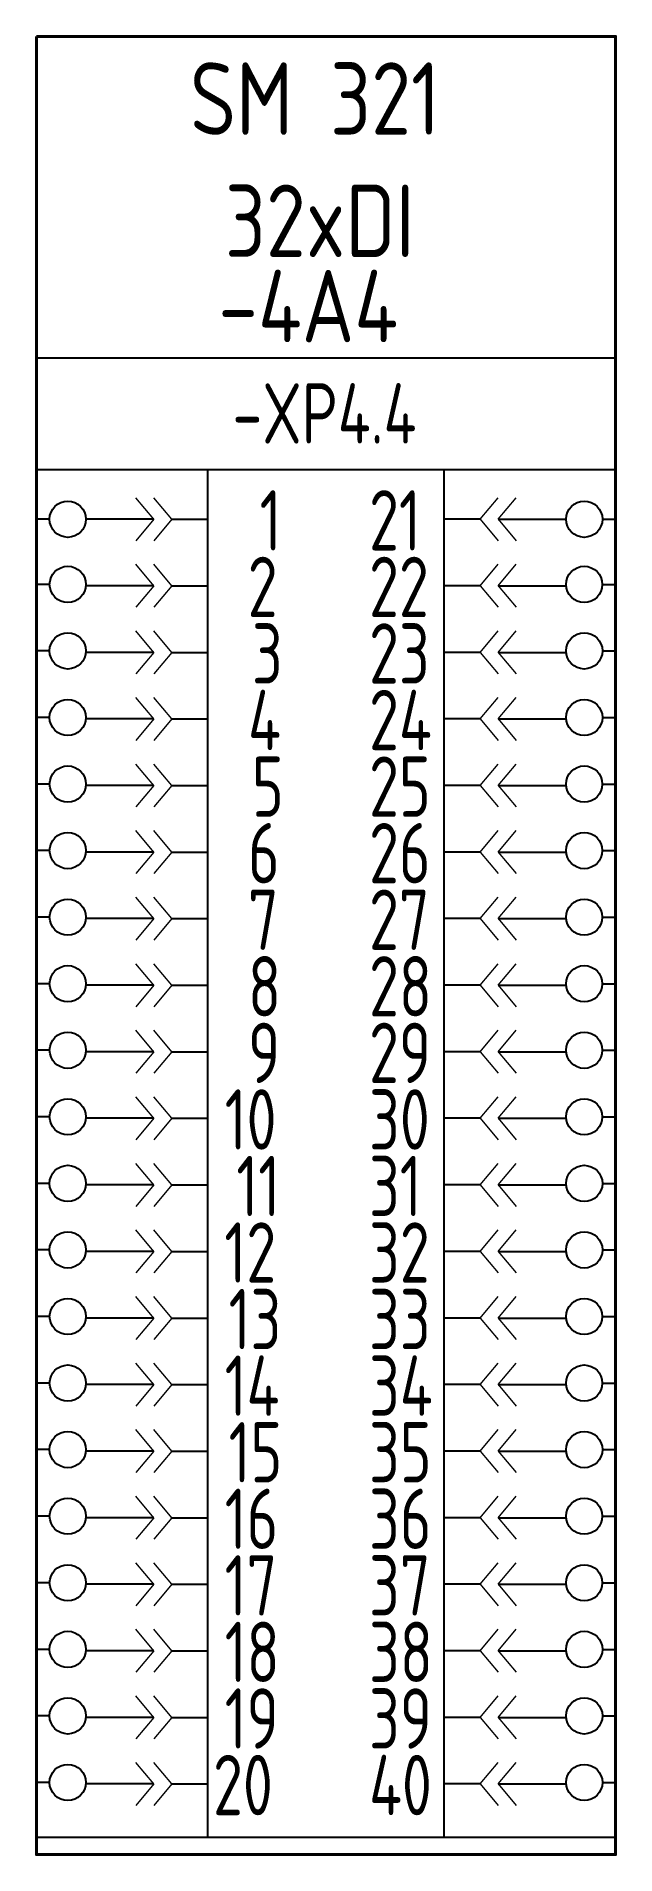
# Model space of a CAD drawing. Header units: millimetres. Extents: x 2000 to 3155, y 1629 to 1705.
# Drawn here: x 3130.6 to 3154.6, y 1629.4 to 1704.7 of the extents above; entities outside this region: 1.
import ezdxf

# ---------------------------------------------------------------- set-up
doc = ezdxf.new("R2010")
doc.units = ezdxf.units.MM
doc.layers.add('Временный', color=6, linetype='Continuous')
doc.layers.add('КИА_НАКЛЕЙКИ', color=1, linetype='Continuous')
doc.styles.add('GOST-A 3-1', font='', dxfattribs={"height": 3})
doc.styles.add('GOSTA-2.5-1', font='', dxfattribs={"width": 0.9, "height": 2.5})
doc.styles.get('GOST-A 3-1').set_extended_font_data('GOST type A')
doc.styles.get('GOSTA-2.5-1').set_extended_font_data('GOST Type AU')

# ---------------------------------------------------------------- blocks, each defined once
blk = doc.blocks.new('A$C64B152A4')
at = {"color": 0}
for p, q in [((7.109, 0.704), (7.109, 57.387)), ((16.891, 0.704), (16.891, 57.387)), ((0.549, 55.335), (0, 55.335)), ((4.866, 55.335), (2.049, 55.335)), ((5.61, 55.335), (7.109, 55.335)), ((18.39, 55.335), (16.891, 55.335)), ((19.134, 55.335), (21.951, 55.335)), ((23.451, 55.335), (24, 55.335)), ((0.551, 52.637), (0.002, 52.637)), ((4.866, 52.576), (2.049, 52.576)), ((5.61, 52.576), (7.109, 52.576)), ((18.39, 52.576), (16.891, 52.576)), ((19.134, 52.576), (21.951, 52.576)), ((23.449, 52.637), (23.998, 52.637)), ((0.549, 49.879), (0, 49.879)), ((4.866, 49.818), (2.049, 49.818)), ((5.61, 49.818), (7.109, 49.818)), ((18.39, 49.818), (16.891, 49.818)), ((19.134, 49.818), (21.951, 49.818)), ((23.451, 49.879), (24, 49.879)), ((0.549, 47.121), (0, 47.121)), ((4.866, 47.06), (2.049, 47.06)), ((5.61, 47.06), (7.109, 47.06)), ((18.39, 47.06), (16.891, 47.06)), ((19.134, 47.06), (21.951, 47.06)), ((23.451, 47.121), (24, 47.121)), ((0.551, 44.363), (0.002, 44.363)), ((4.866, 44.302), (2.049, 44.302)), ((5.61, 44.302), (7.109, 44.302)), ((18.39, 44.302), (16.891, 44.302)), ((19.134, 44.302), (21.951, 44.302)), ((23.449, 44.363), (23.998, 44.363)), ((0.551, 41.604), (0.002, 41.604)), ((4.866, 41.544), (2.049, 41.544)), ((5.61, 41.544), (7.109, 41.544)), ((18.39, 41.544), (16.891, 41.544)), ((19.134, 41.544), (21.951, 41.544)), ((23.449, 41.604), (23.998, 41.604)), ((0.551, 38.846), (0.002, 38.846)), ((4.866, 38.785), (2.049, 38.785)), ((5.61, 38.785), (7.109, 38.785)), ((18.39, 38.785), (16.891, 38.785)), ((19.134, 38.785), (21.951, 38.785)), ((23.449, 38.846), (23.998, 38.846)), ((0.551, 36.088), (0.002, 36.088)), ((4.866, 36.027), (2.049, 36.027)), ((5.61, 36.027), (7.109, 36.027)), ((18.39, 36.027), (16.891, 36.027)), ((19.134, 36.027), (21.951, 36.027)), ((23.449, 36.088), (23.998, 36.088)), ((0.551, 33.33), (0.002, 33.33)), ((4.866, 33.269), (2.049, 33.269)), ((5.61, 33.269), (7.109, 33.269)), ((18.39, 33.269), (16.891, 33.269)), ((19.134, 33.269), (21.951, 33.269)), ((23.449, 33.33), (23.998, 33.33)), ((0.551, 30.572), (0.002, 30.572)), ((4.866, 30.511), (2.049, 30.511)), ((5.61, 30.511), (7.109, 30.511)), ((18.39, 30.511), (16.891, 30.511)), ((19.134, 30.511), (21.951, 30.511)), ((23.449, 30.572), (23.998, 30.572)), ((0.549, 27.813), (0, 27.813)), ((4.866, 27.753), (2.049, 27.753)), ((5.61, 27.753), (7.109, 27.753)), ((18.39, 27.753), (16.891, 27.753)), ((19.134, 27.753), (21.951, 27.753)), ((23.451, 27.813), (24, 27.813)), ((0.549, 25.055), (0, 25.055)), ((4.866, 24.994), (2.049, 24.994)), ((5.61, 24.994), (7.109, 24.994)), ((18.39, 24.994), (16.891, 24.994)), ((19.134, 24.994), (21.951, 24.994)), ((23.451, 25.055), (24, 25.055)), ((0.551, 22.297), (0.002, 22.297)), ((4.866, 22.236), (2.049, 22.236)), ((5.61, 22.236), (7.109, 22.236)), ((18.39, 22.236), (16.891, 22.236)), ((19.134, 22.236), (21.951, 22.236)), ((23.449, 22.297), (23.998, 22.297)), ((0.551, 19.539), (0.002, 19.539)), ((4.866, 19.478), (2.049, 19.478)), ((5.61, 19.478), (7.109, 19.478)), ((18.39, 19.478), (16.891, 19.478)), ((19.134, 19.478), (21.951, 19.478)), ((23.449, 19.539), (23.998, 19.539)), ((0.549, 16.781), (0, 16.781)), ((4.866, 16.72), (2.049, 16.72)), ((5.61, 16.72), (7.109, 16.72)), ((18.39, 16.72), (16.891, 16.72)), ((19.134, 16.72), (21.951, 16.72)), ((23.451, 16.781), (24, 16.781)), ((0.551, 14.022), (0.002, 14.022)), ((4.866, 13.962), (2.049, 13.962)), ((5.61, 13.962), (7.109, 13.962)), ((18.39, 13.962), (16.891, 13.962)), ((19.134, 13.962), (21.951, 13.962)), ((23.449, 14.022), (23.998, 14.022)), ((0.551, 11.264), (0.002, 11.264)), ((4.866, 11.204), (2.049, 11.204)), ((5.61, 11.204), (7.109, 11.204)), ((18.39, 11.204), (16.891, 11.204)), ((19.134, 11.204), (21.951, 11.204)), ((23.449, 11.264), (23.998, 11.264)), ((0.549, 8.506), (0, 8.506)), ((4.866, 8.445), (2.049, 8.445)), ((5.61, 8.445), (7.109, 8.445)), ((18.39, 8.445), (16.891, 8.445)), ((19.134, 8.445), (21.951, 8.445)), ((23.451, 8.506), (24, 8.506)), ((0.549, 5.748), (0, 5.748)), ((4.866, 5.687), (2.049, 5.687)), ((5.61, 5.687), (7.109, 5.687)), ((18.39, 5.687), (16.891, 5.687)), ((19.134, 5.687), (21.951, 5.687)), ((23.451, 5.748), (24, 5.748)), ((0.549, 2.99), (0, 2.99)), ((4.866, 2.929), (2.049, 2.929)), ((5.61, 2.929), (7.109, 2.929)), ((18.39, 2.929), (16.891, 2.929)), ((19.134, 2.929), (21.951, 2.929)), ((23.451, 2.99), (24, 2.99)), ((24, 0.704), (0, 0.704))]:
    blk.add_line(p, q, dxfattribs=at)
at = {"lineweight": 18}
for p, q in [((4.866, 55.335), (4.121, 56.225)), ((5.61, 55.335), (4.866, 56.225)), ((18.39, 55.335), (19.134, 56.225)), ((19.134, 55.335), (19.879, 56.225)), ((4.866, 55.335), (4.121, 54.444)), ((5.61, 55.335), (4.866, 54.444)), ((18.39, 55.335), (19.134, 54.444)), ((19.134, 55.335), (19.879, 54.444)), ((4.866, 52.576), (4.121, 53.467)), ((5.61, 52.576), (4.866, 53.467)), ((18.39, 52.576), (19.134, 53.467)), ((19.134, 52.576), (19.879, 53.467)), ((4.866, 52.576), (4.121, 51.686)), ((5.61, 52.576), (4.866, 51.686)), ((18.39, 52.576), (19.134, 51.686)), ((19.134, 52.576), (19.879, 51.686)), ((4.866, 49.818), (4.121, 50.709)), ((5.61, 49.818), (4.866, 50.709)), ((18.39, 49.818), (19.134, 50.709)), ((19.134, 49.818), (19.879, 50.709)), ((4.866, 49.818), (4.121, 48.928)), ((5.61, 49.818), (4.866, 48.928)), ((18.39, 49.818), (19.134, 48.928)), ((19.134, 49.818), (19.879, 48.928)), ((4.866, 47.06), (4.121, 47.95)), ((5.61, 47.06), (4.866, 47.95)), ((18.39, 47.06), (19.134, 47.95)), ((19.134, 47.06), (19.879, 47.95)), ((4.866, 47.06), (4.121, 46.17)), ((5.61, 47.06), (4.866, 46.17)), ((18.39, 47.06), (19.134, 46.17)), ((19.134, 47.06), (19.879, 46.17)), ((4.866, 44.302), (4.121, 45.192)), ((5.61, 44.302), (4.866, 45.192)), ((18.39, 44.302), (19.134, 45.192)), ((19.134, 44.302), (19.879, 45.192)), ((4.866, 44.302), (4.121, 43.412)), ((5.61, 44.302), (4.866, 43.412)), ((18.39, 44.302), (19.134, 43.412)), ((19.134, 44.302), (19.879, 43.412)), ((4.866, 41.544), (4.121, 42.434)), ((5.61, 41.544), (4.866, 42.434)), ((18.39, 41.544), (19.134, 42.434)), ((19.134, 41.544), (19.879, 42.434)), ((4.866, 41.544), (4.121, 40.653)), ((5.61, 41.544), (4.866, 40.653)), ((18.39, 41.544), (19.134, 40.653)), ((19.134, 41.544), (19.879, 40.653)), ((4.866, 38.785), (4.121, 39.676)), ((5.61, 38.785), (4.866, 39.676)), ((18.39, 38.785), (19.134, 39.676)), ((19.134, 38.785), (19.879, 39.676)), ((4.866, 38.785), (4.121, 37.895)), ((5.61, 38.785), (4.866, 37.895)), ((18.39, 38.785), (19.134, 37.895)), ((19.134, 38.785), (19.879, 37.895)), ((4.866, 36.027), (4.121, 36.918)), ((5.61, 36.027), (4.866, 36.918)), ((18.39, 36.027), (19.134, 36.918)), ((19.134, 36.027), (19.879, 36.918)), ((4.866, 36.027), (4.121, 35.137)), ((5.61, 36.027), (4.866, 35.137)), ((18.39, 36.027), (19.134, 35.137)), ((19.134, 36.027), (19.879, 35.137)), ((4.866, 33.269), (4.121, 34.159)), ((5.61, 33.269), (4.866, 34.159)), ((18.39, 33.269), (19.134, 34.159)), ((19.134, 33.269), (19.879, 34.159)), ((4.866, 33.269), (4.121, 32.379)), ((5.61, 33.269), (4.866, 32.379)), ((18.39, 33.269), (19.134, 32.379)), ((19.134, 33.269), (19.879, 32.379)), ((4.866, 30.511), (4.121, 31.401)), ((5.61, 30.511), (4.866, 31.401)), ((18.39, 30.511), (19.134, 31.401)), ((19.134, 30.511), (19.879, 31.401)), ((4.866, 30.511), (4.121, 29.621)), ((5.61, 30.511), (4.866, 29.621)), ((18.39, 30.511), (19.134, 29.621)), ((19.134, 30.511), (19.879, 29.621)), ((4.866, 27.753), (4.121, 28.643)), ((5.61, 27.753), (4.866, 28.643)), ((18.39, 27.753), (19.134, 28.643)), ((19.134, 27.753), (19.879, 28.643)), ((4.866, 27.753), (4.121, 26.862)), ((5.61, 27.753), (4.866, 26.862)), ((18.39, 27.753), (19.134, 26.862)), ((19.134, 27.753), (19.879, 26.862)), ((4.866, 24.994), (4.121, 25.885)), ((5.61, 24.994), (4.866, 25.885)), ((18.39, 24.994), (19.134, 25.885)), ((19.134, 24.994), (19.879, 25.885)), ((4.866, 24.994), (4.121, 24.104)), ((5.61, 24.994), (4.866, 24.104)), ((18.39, 24.994), (19.134, 24.104)), ((19.134, 24.994), (19.879, 24.104)), ((4.866, 22.236), (4.121, 23.127)), ((5.61, 22.236), (4.866, 23.127)), ((18.39, 22.236), (19.134, 23.127)), ((19.134, 22.236), (19.879, 23.127)), ((4.866, 22.236), (4.121, 21.346)), ((5.61, 22.236), (4.866, 21.346)), ((18.39, 22.236), (19.134, 21.346)), ((19.134, 22.236), (19.879, 21.346)), ((4.866, 19.478), (4.121, 20.368)), ((5.61, 19.478), (4.866, 20.368)), ((18.39, 19.478), (19.134, 20.368)), ((19.134, 19.478), (19.879, 20.368)), ((4.866, 19.478), (4.121, 18.588)), ((5.61, 19.478), (4.866, 18.588)), ((18.39, 19.478), (19.134, 18.588)), ((19.134, 19.478), (19.879, 18.588)), ((4.866, 16.72), (4.121, 17.61)), ((5.61, 16.72), (4.866, 17.61)), ((18.39, 16.72), (19.134, 17.61)), ((19.134, 16.72), (19.879, 17.61)), ((4.866, 16.72), (4.121, 15.83)), ((5.61, 16.72), (4.866, 15.83)), ((18.39, 16.72), (19.134, 15.83)), ((19.134, 16.72), (19.879, 15.83)), ((4.866, 13.962), (4.121, 14.852)), ((5.61, 13.962), (4.866, 14.852)), ((18.39, 13.962), (19.134, 14.852)), ((19.134, 13.962), (19.879, 14.852)), ((4.866, 13.962), (4.121, 13.071)), ((5.61, 13.962), (4.866, 13.071)), ((18.39, 13.962), (19.134, 13.071)), ((19.134, 13.962), (19.879, 13.071)), ((4.866, 11.204), (4.121, 12.094)), ((5.61, 11.204), (4.866, 12.094)), ((18.39, 11.204), (19.134, 12.094)), ((19.134, 11.204), (19.879, 12.094)), ((4.866, 11.204), (4.121, 10.313)), ((5.61, 11.204), (4.866, 10.313)), ((18.39, 11.204), (19.134, 10.313)), ((19.134, 11.204), (19.879, 10.313)), ((4.866, 8.445), (4.121, 9.336)), ((5.61, 8.445), (4.866, 9.336)), ((18.39, 8.445), (19.134, 9.336)), ((19.134, 8.445), (19.879, 9.336)), ((4.866, 8.445), (4.121, 7.555)), ((5.61, 8.445), (4.866, 7.555)), ((18.39, 8.445), (19.134, 7.555)), ((19.134, 8.445), (19.879, 7.555)), ((4.866, 5.687), (4.121, 6.577)), ((5.61, 5.687), (4.866, 6.577)), ((18.39, 5.687), (19.134, 6.577)), ((19.134, 5.687), (19.879, 6.577)), ((4.866, 5.687), (4.121, 4.797)), ((5.61, 5.687), (4.866, 4.797)), ((18.39, 5.687), (19.134, 4.797)), ((19.134, 5.687), (19.879, 4.797)), ((4.866, 2.929), (4.121, 3.819)), ((5.61, 2.929), (4.866, 3.819)), ((18.39, 2.929), (19.134, 3.819)), ((19.134, 2.929), (19.879, 3.819)), ((4.866, 2.929), (4.121, 2.039)), ((5.61, 2.929), (4.866, 2.039)), ((18.39, 2.929), (19.134, 2.039)), ((19.134, 2.929), (19.879, 2.039))]:
    blk.add_line(p, q, dxfattribs=at)
at = {"color": 0, "lineweight": 40}
blk.add_lwpolyline([(0, 75.345), (24, 75.345), (24, 0), (0, 0)], close=True, dxfattribs=at)
at = {"color": 0}
blk.add_lwpolyline([(0, 62.026), (24, 62.018), (24, 57.387), (0, 57.387)], close=True, dxfattribs=at)
for centre in [(1.299, 55.335), (22.701, 55.335), (1.301, 52.637), (22.699, 52.637), (1.299, 49.879), (22.701, 49.879), (1.299, 47.121), (22.701, 47.121), (1.301, 44.363), (22.699, 44.363), (1.301, 41.604), (22.699, 41.604), (1.301, 38.846), (22.699, 38.846), (1.301, 36.088), (22.699, 36.088), (1.301, 33.33), (22.699, 33.33), (1.301, 30.572), (22.699, 30.572), (1.299, 27.813), (22.701, 27.813), (1.299, 25.055), (22.701, 25.055), (1.301, 22.297), (22.699, 22.297), (1.301, 19.539), (22.699, 19.539), (1.299, 16.781), (22.701, 16.781), (1.301, 14.022), (22.699, 14.022), (1.301, 11.264), (22.699, 11.264), (1.299, 8.506), (22.701, 8.506), (1.299, 5.748), (22.701, 5.748), (1.299, 2.99), (22.701, 2.99)]:
    blk.add_circle(centre, 0.75, dxfattribs=at)
at = {"style": 'GOSTA-2.5-1', "width": 0.9}
for s, p in [('1', (9.251, 54.038)), ('21', (13.783, 54.038)), ('2', (8.755, 51.28)), ('22', (13.783, 51.28)), ('3', (8.931, 48.522)), ('23', (13.783, 48.522)), ('4', (8.768, 45.764)), ('24', (13.783, 45.764)), ('5', (8.931, 43.005)), ('25', (13.783, 43.005)), ('6', (8.77, 40.247)), ('26', (13.783, 40.247)), ('7', (8.767, 37.489)), ('27', (13.783, 37.489)), ('8', (8.77, 34.731)), ('28', (13.783, 34.731)), ('9', (8.77, 31.973)), ('29', (13.783, 31.973)), ('10', (7.802, 29.214)), ('30', (13.783, 29.214)), ('11', (8.286, 26.456)), ('31', (13.783, 26.456)), ('12', (7.79, 23.698)), ('32', (13.783, 23.698)), ('13', (7.964, 20.94)), ('33', (13.783, 20.94)), ('14', (7.802, 18.182)), ('34', (13.783, 18.182)), ('15', (7.964, 15.423)), ('35', (13.783, 15.423)), ('16', (7.803, 12.665)), ('36', (13.783, 12.665)), ('17', (7.8, 9.907)), ('37', (13.783, 9.907)), ('18', (7.803, 7.149)), ('38', (13.783, 7.149)), ('19', (7.803, 4.391)), ('39', (13.783, 4.391)), ('20', (7.319, 1.632)), ('40', (13.783, 1.632))]:
    blk.add_text(s, height=2.5, dxfattribs=at).set_placement(p)
blk = doc.blocks.new('ETD')
at = {"lineweight": 40}
blk.add_lwpolyline([(0, 0), (24, 0), (24, -75.345), (0, -75.345)], close=True, dxfattribs=at)
blk.add_blockref('A$C64B152A4', (0, -75.345))
at = {"style": 'GOST-A 3-1'}
blk.add_text('SM 321', height=3, dxfattribs=at).set_placement((6.365, -4.078))
blk.add_attdef('32X', (7.811, -9.143), '', height=3, dxfattribs=at)
at = {"style": 'GOSTA-2.5-1', "width": 0.9}
blk.add_attdef('XP', (8.125, -16.874), '', height=2.5, dxfattribs=at)
at = {"layer": 'КИА_НАКЛЕЙКИ', "style": 'GOST-A 3-1'}
blk.add_attdef('4A', (7.536, -12.675), '', height=3, dxfattribs=at)

msp = doc.modelspace()

# ---------------------------------------------------------------- linework, layer by layer
at = {"layer": 'Временный', "color": 2}
msp.add_line((1999.702, 1632.568), (2008.864, 1632.568), dxfattribs=at)

# ---------------------------------------------------------------- block references
at = {"color": 2}
msp.add_blockref('ETD', (3130.618, 1704.715), dxfattribs=at).add_auto_attribs({'32X': '32xDI', '4A': '-4A4', 'XP': '-XP4.4'})

doc.saveas('drawing.dxf')
